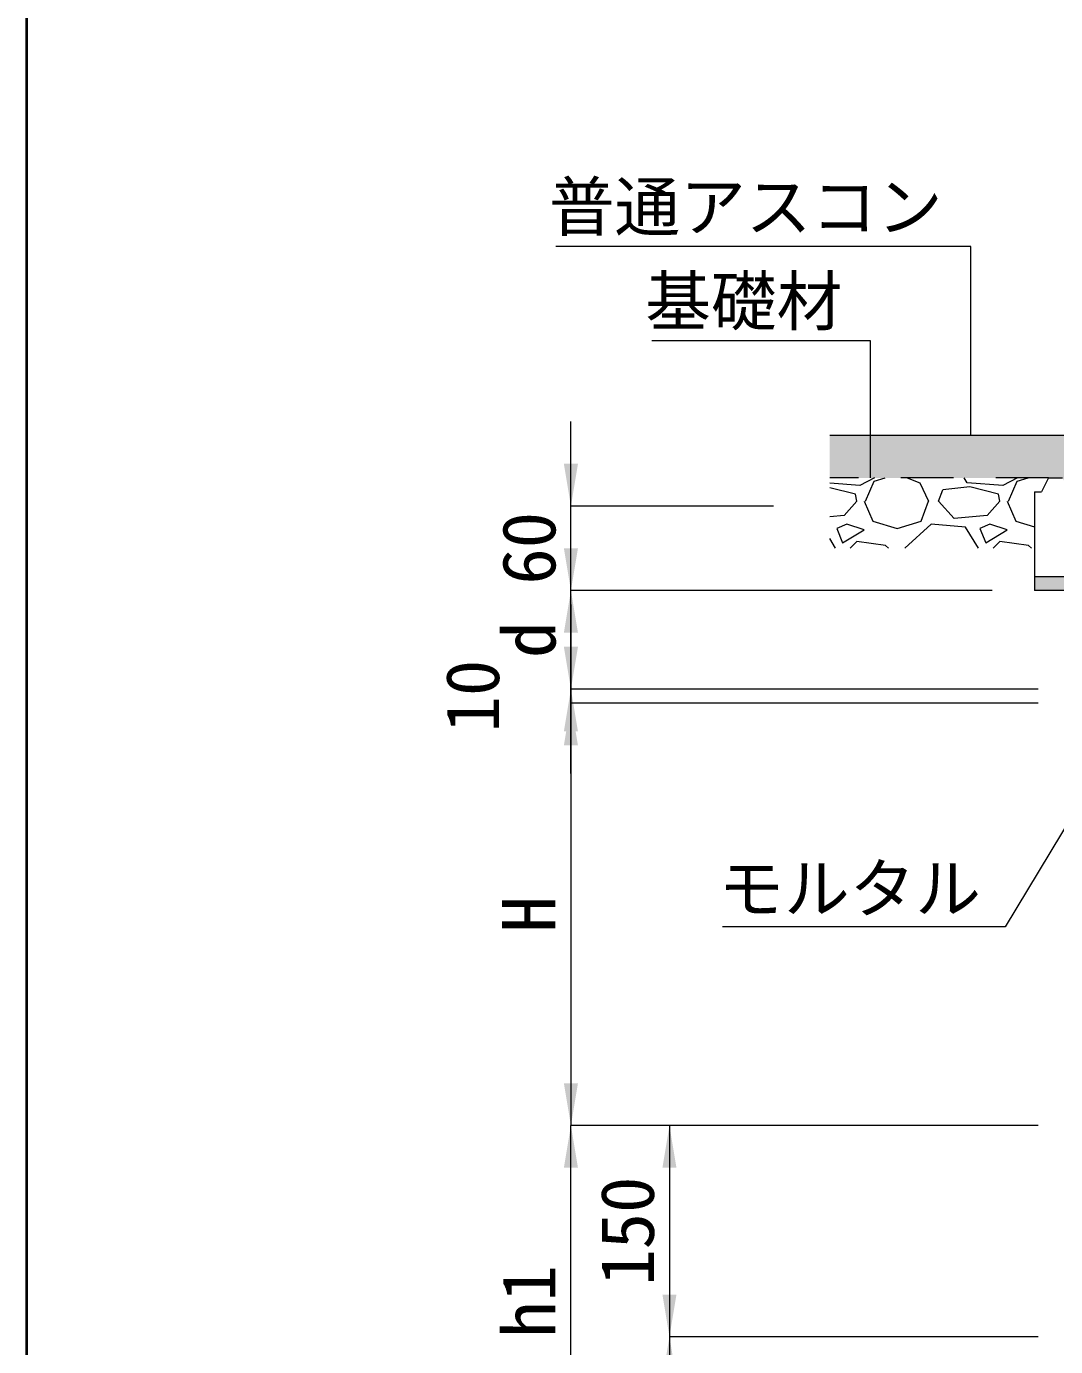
# Model space of a CAD drawing. Units: millimetres at full size. Extents: x 58559 to 106559, y -58351 to -47326.
# Drawn here: x 68859 to 69590, y -51986 to -51049 of the extents above; entities that cross this region are included whole.
import ezdxf
from ezdxf.enums import TextEntityAlignment as Align

# ---------------------------------------------------------------- set-up
doc = ezdxf.new("R2010")
doc.units = ezdxf.units.MM
doc.header["$LTSCALE"] = 50
doc.linetypes.add('USER2', pattern=[1.35, 0.75, -0.6])
doc.layers.add('ハッチング_モルタル', color=30, linetype='Continuous')
doc.layers.add('ハッチング_舗装', color=7, linetype='Continuous')
for name, color, linetype, lineweight in [('ハッチング_基礎', 150, 'Continuous', 9), ('図枠', 7, 'Continuous', 5), ('寸法線', 7, 'Continuous', 13), ('引出線', 4, 'Continuous', 13), ('本体', 2, 'Continuous', 13), ('舗装・基礎', 3, 'Continuous', 13)]:
    doc.layers.add(name, color=color, linetype=linetype, lineweight=lineweight)
doc.styles.add('ＭＳ ゴシック', font='')
doc.styles.get('ＭＳ ゴシック').set_extended_font_data('MS Gothic')

# ---------------------------------------------------------------- blocks, each defined once
blk = doc.blocks.new('filled_arrow')
at = {"color": 0, "linetype": 'Continuous', "lineweight": -2}
blk.add_solid([(7.5, 1.25), (0, 0), (7.5, -1.25)], dxfattribs=at)

msp = doc.modelspace()

# ---------------------------------------------------------------- hatches: boundary and pattern name
at = {"layer": 'ハッチング_モルタル'}
msp.add_hatch(color=256, dxfattribs=at).paths.add_polyline_path([(69830.47, -51454.78), (69830.47, -51409.28), (69834.97, -51409.28), (69834.97, -51389.28), (69822.47, -51389.28), (69824.97, -51439.28), (69574.97, -51439.28), (69574.97, -51449.28), (69620.47, -51449.28), (69765.01, -51449.28, -0.35751), (69767.96, -51451.69), (69769.47, -51459.28), (69774.97, -51459.28), (69774.97, -51454.78)])
at = {"layer": 'ハッチング_舗装'}
msp.add_hatch(color=256, dxfattribs=at).paths.add_polyline_path([(69429.47, -51339.28), (69429.47, -51369.28), (69584.97, -51369.28), (69594.97, -51369.28), (69599.97, -51379.28), (69622.97, -51379.28), (69624.97, -51339.28)])

# ---------------------------------------------------------------- linework, layer by layer
at = {"layer": 'ハッチング_基礎'}
for p, q in [((69461.31, -51369.28), (69450.88, -51374.74)), ((69454.95, -51385.92), (69461.04, -51371.69)), ((69461.04, -51371.69), (69468.77, -51369.28)), ((69484.41, -51369.28), (69493.55, -51372.71)), ((69493.55, -51372.71), (69499.65, -51385.92)), ((69527.08, -51372.71), (69525.08, -51369.28)), ((69552.48, -51374.74), (69527.08, -51372.71)), ((69562.91, -51369.28), (69552.48, -51374.74)), ((69556.55, -51385.92), (69562.64, -51371.69)), ((69562.64, -51371.69), (69570.37, -51369.28)), ((69450.88, -51374.74), (69429.47, -51373.03)), ((69447.83, -51380.84), (69429.47, -51376.25)), ((69448.85, -51385.92), (69447.83, -51380.84)), ((69506.76, -51385.92), (69509.81, -51377.79)), ((69529.11, -51375.76), (69509.81, -51377.79)), ((69549.43, -51380.84), (69529.11, -51375.76)), ((69550.45, -51385.92), (69549.43, -51380.84)), ((69448.85, -51385.92), (69439.71, -51396.08)), ((69453.93, -51385.92), (69460.03, -51400.14)), ((69494.57, -51400.14), (69499.65, -51385.92)), ((69517.94, -51398.11), (69506.76, -51385.92)), ((69550.45, -51385.92), (69541.31, -51396.08)), ((69555.53, -51385.92), (69561.63, -51400.14)), ((69439.71, -51396.08), (69429.47, -51396.97)), ((69460.03, -51400.14), (69477.3, -51405.22)), ((69477.3, -51405.22), (69494.57, -51400.14)), ((69541.31, -51396.08), (69517.94, -51398.11)), ((69561.63, -51400.14), (69574.97, -51404.07)), ((69441.74, -51402.17), (69434.63, -51405.22)), ((69434.63, -51405.22), (69438.69, -51415.38)), ((69438.69, -51415.38), (69453.93, -51406.24)), ((69453.93, -51406.24), (69441.74, -51402.17)), ((69501.68, -51402.17), (69482.95, -51419.28)), ((69526.07, -51404.2), (69501.68, -51402.17)), ((69535.28, -51419.28), (69526.07, -51404.2)), ((69543.34, -51402.17), (69536.23, -51405.22)), ((69536.23, -51405.22), (69540.29, -51415.38)), ((69540.29, -51415.38), (69555.53, -51406.24)), ((69555.53, -51406.24), (69543.34, -51402.17)), ((69433.68, -51419.28), (69429.47, -51412.4)), ((69448.85, -51414.36), (69443.94, -51419.28)), ((69469.17, -51417.41), (69448.85, -51414.36)), ((69471.3, -51419.28), (69469.17, -51417.41)), ((69550.45, -51414.36), (69545.54, -51419.28)), ((69570.77, -51417.41), (69550.45, -51414.36)), ((69572.9, -51419.28), (69570.77, -51417.41))]:
    msp.add_line(p, q, dxfattribs=at)
at = {"layer": '図枠', "lineweight": 40}
msp.add_line((68858.8, -49581.45), (68858.8, -55121.45), dxfattribs=at)
at = {"layer": '寸法線'}
for p, q in [((69245.64, -51509.28), (69245.64, -51329.28)), ((69245.64, -51579.28), (69245.64, -51389.28)), ((69389.47, -51389.28), (69245.64, -51389.28)), ((69544.97, -51449.28), (69245.64, -51449.28)), ((69544.97, -51449.28), (69245.64, -51449.28)), ((69245.64, -51459.28), (69245.64, -51589.28)), ((69577.47, -51519.28), (69245.64, -51519.28)), ((69577.47, -51519.28), (69245.64, -51519.28)), ((69577.47, -51529.28), (69245.64, -51529.28)), ((69245.64, -51529.28), (69245.64, -51829.28)), ((69427.47, -51529.28), (69245.64, -51529.28)), ((69245.64, -52079.28), (69245.64, -51829.28)), ((69577.47, -51829.28), (69245.64, -51829.28)), ((69577.47, -51829.28), (69245.64, -51829.28)), ((69315.64, -51829.28), (69315.64, -51979.28)), ((69577.47, -51829.28), (69315.64, -51829.28)), ((69577.47, -51979.28), (69315.64, -51979.28)), ((69315.64, -51979.28), (69315.64, -52079.28)), ((69577.47, -51979.28), (69315.64, -51979.28))]:
    msp.add_line(p, q, dxfattribs=at)
at = {"layer": '引出線'}
for points in [[(69529.69, -51339.28), (69529.69, -51204.84), (69234.84, -51204.84)], [(69458.4, -51369.28), (69458.4, -51271.89), (69303.17, -51271.89)], [(69649.97, -51529.28), (69554.03, -51688.23), (69353.3, -51688.23)]]:
    msp.add_lwpolyline(points, dxfattribs=at)
at = {"layer": '本体'}
for p, q in [((69584.97, -51369.28), (69579.97, -51379.28)), ((69584.97, -51369.28), (69594.97, -51369.28)), ((69574.97, -51379.28), (69579.97, -51379.28)), ((69574.97, -51379.28), (69574.97, -51439.28)), ((69574.97, -51439.28), (69824.97, -51439.28))]:
    msp.add_line(p, q, dxfattribs=at)
at = {"layer": '舗装・基礎'}
for p, q in [((69624.97, -51339.28), (69429.47, -51339.28)), ((69574.97, -51439.28), (69574.97, -51449.28)), ((69623.47, -51449.28), (69574.97, -51449.28))]:
    msp.add_line(p, q, dxfattribs=at)
at = {"layer": '舗装・基礎', "linetype": 'USER2'}
msp.add_line((69584.97, -51369.28), (69429.47, -51369.28), dxfattribs=at)

# ---------------------------------------------------------------- block references
at = {"layer": '寸法線', "xscale": 4, "yscale": 4}
for p, rotation in [((69245.64, -51389.28), 90), ((69245.64, -51449.28), 90), ((69245.64, -51449.28), 270), ((69245.64, -51519.28), 90), ((69245.64, -51519.28), 270), ((69245.64, -51529.28), 270), ((69245.64, -51529.28), 270), ((69245.64, -51829.28), 90), ((69245.64, -51829.28), 270), ((69315.64, -51829.28), 270), ((69315.64, -51979.28), 90), ((69315.64, -51979.28), 270)]:
    msp.add_blockref('filled_arrow', p, dxfattribs=dict(at, rotation=rotation))
at = {"layer": '引出線', "xscale": 0.16, "yscale": 0.16, "rotation": 90}
for p in [(69529.69, -51339.28), (69458.4, -51369.28)]:
    msp.add_blockref('filled_arrow', p, dxfattribs=at)

# ---------------------------------------------------------------- texts
at = {"layer": '寸法線', "style": 'ＭＳ ゴシック'}
for s, p in [('60', (69215.64, -51419.28)), ('d', (69215.64, -51484.28)), ('10', (69175.64, -51524.28)), ('H', (69215.64, -51679.28)), ('150', (69285.64, -51904.28)), ('h1', (69215.64, -51954.28))]:
    msp.add_text(s, height=37.98, rotation=90, dxfattribs=at).set_placement(p, align=Align.MIDDLE_CENTER)
at = {"layer": '引出線', "style": 'ＭＳ ゴシック'}
for s, p in [('普通アスコン', (69509.69, -51159.63)), ('基礎材', (69438.4, -51226.68))]:
    msp.add_text(s, height=34.18, dxfattribs=at).set_placement(p, align=Align.TOP_RIGHT)
msp.add_text('モルタル', height=34.18, dxfattribs=at).set_placement((69443.67, -51643.75), align=Align.TOP_CENTER)

doc.saveas('drawing.dxf')
